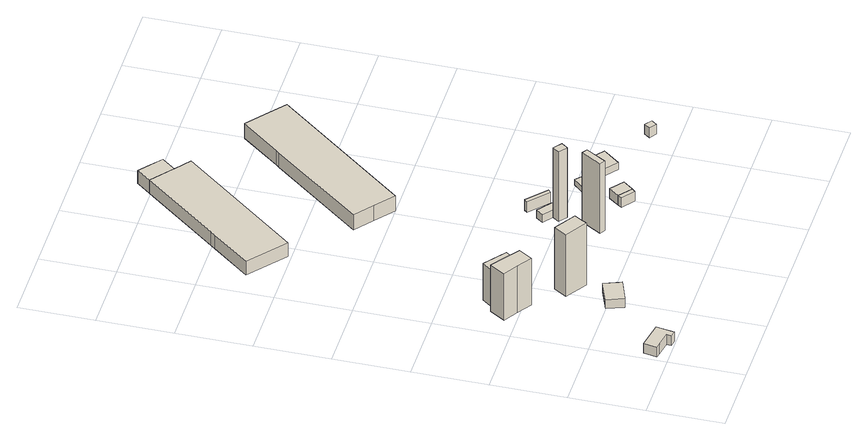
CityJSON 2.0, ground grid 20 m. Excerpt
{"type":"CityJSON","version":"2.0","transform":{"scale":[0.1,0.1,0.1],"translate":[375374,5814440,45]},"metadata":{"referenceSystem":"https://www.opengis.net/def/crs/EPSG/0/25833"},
"CityObjects":{
"building1":{"type":"Building","attributes":{"Gemeindeschluessel":"11000005","BezugspunktDach":"2200","function":"31001_1312","measuredHeight":2.94,"storeysAboveGround":1},"address":[{"country":"Germany","locality":"Berlin","thoroughfareNumber":"199 (14)","thoroughfareName":"Kladower Damm"}],"geometry":[{"type":"Solid","lod":"1","boundaries":[[[[0,1,2,3,4,5,6]],[[7,8,9,10,11,12,13]],[[7,13,6,5]],[[8,7,5,4]],[[9,8,4,3]],[[10,9,3,2]],[[11,10,2,1]],[[12,11,1,0]],[[13,12,0,6]]]]}]},
"building2":{"type":"Building","attributes":{"Gemeindeschluessel":"11000005","BezugspunktDach":"2200","function":"51009_1611","measuredHeight":16.32,"storeysAboveGround":0},"address":[{"country":"Germany","locality":"Berlin"}],"geometry":[{"type":"Solid","lod":"1","boundaries":[[[[14,15,16,17,18,19]],[[20,21,22,23,24,25]],[[20,25,19,18]],[[21,20,18,17]],[[22,21,17,16]],[[23,22,16,15]],[[24,23,15,14]],[[25,24,14,19]]]]}]},
"building3":{"type":"Building","attributes":{"Gemeindeschluessel":"11000005","BezugspunktDach":"2200","function":"51009_1611","measuredHeight":11.42,"storeysAboveGround":0},"address":[{"country":"Germany","locality":"Berlin"}],"geometry":[{"type":"Solid","lod":"1","boundaries":[[[[26,27,28,29]],[[30,31,32,33]],[[30,33,29,28]],[[31,30,28,27]],[[32,31,27,26]],[[33,32,26,29]]]]}]},
"building4":{"type":"Building","attributes":{"Gemeindeschluessel":"11000005","BezugspunktDach":"2200","function":"31001_1312","measuredHeight":2.66,"storeysAboveGround":1},"address":[{"country":"Germany","locality":"Berlin","thoroughfareNumber":"199 (15)","thoroughfareName":"Kladower Damm"}],"geometry":[{"type":"Solid","lod":"1","boundaries":[[[[34,35,36,37]],[[38,39,40,41]],[[38,41,37,36]],[[39,38,36,35]],[[40,39,35,34]],[[41,40,34,37]]]]}]},
"building5":{"type":"Building","attributes":{"Gemeindeschluessel":"11000005","BezugspunktDach":"2200","function":"51009_1611","measuredHeight":19.88,"storeysAboveGround":0},"address":[{"country":"Germany","locality":"Berlin"}],"geometry":[{"type":"Solid","lod":"1","boundaries":[[[[42,43,44,45,46]],[[47,48,49,50,51]],[[47,51,46,45]],[[48,47,45,44]],[[49,48,44,43]],[[50,49,43,42]],[[51,50,42,46]]]]}]},
"building6":{"type":"Building","attributes":{"Gemeindeschluessel":"11000005","BezugspunktDach":"2200","function":"31001_1000","measuredHeight":21.61,"storeysAboveGround":1},"address":[{"country":"Germany","locality":"Berlin","thoroughfareNumber":"199 (17)","thoroughfareName":"Kladower Damm"}],"geometry":[{"type":"Solid","lod":"1","boundaries":[[[[52,53,54,55]],[[56,57,58,59]],[[56,59,55,54]],[[57,56,54,53]],[[58,57,53,52]],[[59,58,52,55]]]]}]},
"building7":{"type":"Building","attributes":{"Gemeindeschluessel":"11000005","function":"31001_1010"},"address":[{"country":"Germany","locality":"Berlin","thoroughfareNumber":"189","thoroughfareName":"Kladower Damm"}],"children":["building7-1","building7-2"]},
"building7-1":{"type":"BuildingPart","attributes":{"BezugspunktDach":"2200","measuredHeight":4.88,"storeysAboveGround":1},"parents":["building7"],"geometry":[{"type":"MultiSurface","lod":"1","boundaries":[[[60,61,62,63,64,65,66,67]],[[68,69,70,71,72,73,74,75]],[[68,75,67,66]],[[69,68,66,65]],[[70,69,65,64]],[[76,77,78,70,64,63],[78,77,79,70]],[[80,76,71,63,62]],[[73,72,62,61]],[[74,73,61,60]],[[75,74,60,67]],[[71,78,77,76]],[[77,78,70,79]],[[72,71,76,80]]]}]},
"building7-2":{"type":"BuildingPart","attributes":{"BezugspunktDach":"2200","measuredHeight":4.43,"storeysAboveGround":1},"parents":["building7"],"geometry":[{"type":"MultiSurface","lod":"1","boundaries":[[[77,80,81,82,83,84,79]],[[85,86,87,88,72,78,70]],[[85,70,79,84]],[[86,85,84,83]],[[87,86,83,82]],[[88,87,82,81]],[[72,88,81,80]],[[72,80,76,71,78]],[[78,71,76,77]],[[70,78,77,79]]]}]},
"building8":{"type":"Building","attributes":{"Gemeindeschluessel":"11000005","BezugspunktDach":"2200","function":"51009_1610","measuredHeight":21.76,"storeysAboveGround":0},"address":[{"country":"Germany","locality":"Berlin"}],"geometry":[{"type":"Solid","lod":"1","boundaries":[[[[89,90,91,92]],[[93,94,95,96]],[[93,96,92,91]],[[94,93,91,90]],[[95,94,90,89]],[[96,95,89,92]]]]}]},
"building9":{"type":"Building","attributes":{"Gemeindeschluessel":"11000005","BezugspunktDach":"2200","function":"31001_1000","measuredHeight":2.33,"storeysAboveGround":1},"address":[{"country":"Germany","locality":"Berlin","thoroughfareNumber":"199 (18)","thoroughfareName":"Kladower Damm"}],"geometry":[{"type":"Solid","lod":"1","boundaries":[[[[97,98,99,100,101]],[[102,103,104,105,106]],[[102,106,101,100]],[[103,102,100,99]],[[104,103,99,98]],[[105,104,98,97]],[[106,105,97,101]]]]}]},
"building10":{"type":"Building","attributes":{"Gemeindeschluessel":"11000005","BezugspunktDach":"2200","function":"31001_1000","measuredHeight":3.28,"storeysAboveGround":1},"address":[{"country":"Germany","locality":"Berlin","thoroughfareNumber":"199 (20)","thoroughfareName":"Kladower Damm"}],"geometry":[{"type":"Solid","lod":"1","boundaries":[[[[107,108,109,110]],[[111,112,113,114]],[[111,114,110,109]],[[112,111,109,108]],[[113,112,108,107]],[[114,113,107,110]]]]}]},
"building11":{"type":"Building","attributes":{"Gemeindeschluessel":"11000005","BezugspunktDach":"2200","function":"51009_1610","measuredHeight":3.02,"storeysAboveGround":0},"address":[{"country":"Germany","locality":"Berlin"}],"geometry":[{"type":"Solid","lod":"1","boundaries":[[[[115,116,117,118]],[[119,120,121,122]],[[119,122,118,117]],[[120,119,117,116]],[[121,120,116,115]],[[122,121,115,118]]]]}]},
"building12":{"type":"Building","attributes":{"Gemeindeschluessel":"11000005","BezugspunktDach":"2200","function":"31001_1312","measuredHeight":2.98,"storeysAboveGround":1},"address":[{"country":"Germany","locality":"Berlin","thoroughfareNumber":"199 (19)","thoroughfareName":"Kladower Damm"}],"geometry":[{"type":"Solid","lod":"1","boundaries":[[[[116,123,124,117]],[[125,126,120,119]],[[125,119,117,124]],[[126,125,124,123]],[[120,126,123,116]],[[119,120,116,117]]]]}]},
"building13":{"type":"Building","attributes":{"Gemeindeschluessel":"11000005","BezugspunktDach":"2200","function":"31001_2463","measuredHeight":1.8,"storeysAboveGround":1},"address":[{"country":"Germany","locality":"Berlin","thoroughfareNumber":"199 (21)","thoroughfareName":"Kladower Damm"}],"geometry":[{"type":"Solid","lod":"1","boundaries":[[[[127,128,129,130]],[[131,132,133,134]],[[131,134,130,129]],[[132,131,129,128]],[[133,132,128,127]],[[134,133,127,130]]]]}]},
"building14":{"type":"Building","attributes":{"Gemeindeschluessel":"11000005","BezugspunktDach":"2200","function":"31001_1000","measuredHeight":6.81,"storeysAboveGround":1},"address":[{"country":"Germany","locality":"Berlin","thoroughfareNumber":"199 (22)","thoroughfareName":"Kladower Damm"}],"geometry":[{"type":"Solid","lod":"1","boundaries":[[[[135,136,137,138]],[[139,140,141,142]],[[139,142,138,137]],[[140,139,137,136]],[[141,140,136,135]],[[142,141,135,138]]]]}]},
"building15":{"type":"Building","attributes":{"Gemeindeschluessel":"11000005","BezugspunktDach":"2200","function":"31001_1010","measuredHeight":5.17,"storeysAboveGround":1},"address":[{"country":"Germany","locality":"Berlin","thoroughfareNumber":"191","thoroughfareName":"Kladower Damm"}],"geometry":[{"type":"Solid","lod":"1","boundaries":[[[[143,144,145,146,147,148,149,150]],[[151,152,153,154,155,156,157,158]],[[151,158,150,149]],[[152,151,149,148]],[[153,152,148,147]],[[154,153,147,146]],[[155,154,146,145]],[[156,155,145,144]],[[157,156,144,143]],[[158,157,143,150]]]]}]},
"building16":{"type":"Building","attributes":{"Gemeindeschluessel":"11000005","BezugspunktDach":"2200","function":"31001_1312","measuredHeight":2.13,"storeysAboveGround":1},"address":[{"country":"Germany","locality":"Berlin","thoroughfareNumber":"199 (23)","thoroughfareName":"Kladower Damm"}],"geometry":[{"type":"Solid","lod":"1","boundaries":[[[[159,160,161,162]],[[163,164,165,166]],[[163,166,162,161]],[[164,163,161,160]],[[165,164,160,159]],[[166,165,159,162]]]]}]},
"building17":{"type":"Building","attributes":{"Gemeindeschluessel":"11000005","BezugspunktDach":"2200","function":"31001_1000","measuredHeight":3,"storeysAboveGround":1},"address":[{"country":"Germany","locality":"Berlin","thoroughfareNumber":"199 (24)","thoroughfareName":"Kladower Damm"}],"geometry":[{"type":"Solid","lod":"1","boundaries":[[[[167,168,169,170]],[[171,172,173,174]],[[171,174,170,169]],[[172,171,169,168]],[[173,172,168,167]],[[174,173,167,170]]]]}]}
},
"vertices":[
[29,28,38],[70,21,38],[68,8,38],[85,5,38],[94,54,38],[21,67,38],[15,31,38],[21,67,8],[94,54,8],[85,5,8],[68,8,8],[70,21,8],[29,28,8],[15,31,8],
[46,394,195],[85,369,195],[108,405,195],[71,432,195],[34,459,195],[8,418,195],[34,459,50],[71,432,50],[108,405,50],[85,369,50],[46,394,50],[8,418,50],
[106,412,164],[131,444,164],[73,489,164],[48,457,164],[73,489,50],[131,444,50],[106,412,50],[48,457,50],
[157,150,59],[219,173,59],[202,219,59],[140,195,59],[202,219,32],[219,173,32],[157,150,32],[140,195,32],
[206,261,235],[216,279,235],[227,296,235],[169,332,235],[147,297,235],[169,332,43],[227,296,43],[216,279,43],[206,261,43],[147,297,43],
[427,273,259],[460,327,259],[446,336,259],[413,282,259],[446,336,43],[460,327,43],[427,273,43],[413,282,43],
[107,994,101],[362,1308,101],[322,1339,101],[312,1348,101],[262,1387,101],[100,1188,101],[90,1175,101],[8,1075,101],[90,1175,59],[100,1188,59],[262,1387,59],[312,1348,59],[322,1339,59],[362,1308,59],[107,994,59],[8,1075,59],[312,1348,99],[292,1363,99],[292,1363,59],[262,1387,99],[322,1339,99],
[353,1378,99],[323,1402,99],[293,1426,99],[292,1424,99],[292,1424,59],[293,1426,59],[323,1402,59],[353,1378,59],
[450,375,263],[463,392,263],[441,409,263],[428,392,263],[441,409,46],[463,392,46],[450,375,46],[428,392,46],
[441,409,69],[463,392,69],[478,411,69],[430,448,69],[415,429,69],[430,448,45],[478,411,45],[463,392,45],[441,409,45],[415,429,45],
[498,430,77],[505,437,77],[453,484,77],[446,476,77],[453,484,44],[505,437,44],[498,430,44],[446,476,44],
[564,233,69],[572,242,69],[538,269,69],[531,259,69],[538,269,39],[572,242,39],[564,233,39],[531,259,39],
[594,269,69],[559,296,69],[559,296,39],[594,269,39],
[574,341,59],[604,375,59],[585,392,59],[555,358,59],[585,392,41],[604,375,41],[574,341,41],[555,358,41],
[602,324,108],[628,356,108],[615,367,108],[589,335,108],[615,367,40],[628,356,40],[602,324,40],[589,335,40],
[315,830,93],[365,789,93],[650,1141,93],[600,1182,93],[550,1222,93],[467,1119,93],[459,1110,93],[265,870,93],[459,1110,47],[467,1119,47],[550,1222,47],[600,1182,47],[650,1141,47],[365,789,47],[315,830,47],[265,870,47],
[676,305,60],[712,350,60],[681,375,60],[645,330,60],[681,375,39],[712,350,39],[676,305,39],[645,330,39],
[841,252,65],[853,267,65],[834,281,65],[823,265,65],[834,281,35],[853,267,35],[841,252,35],[823,265,35]
]}
